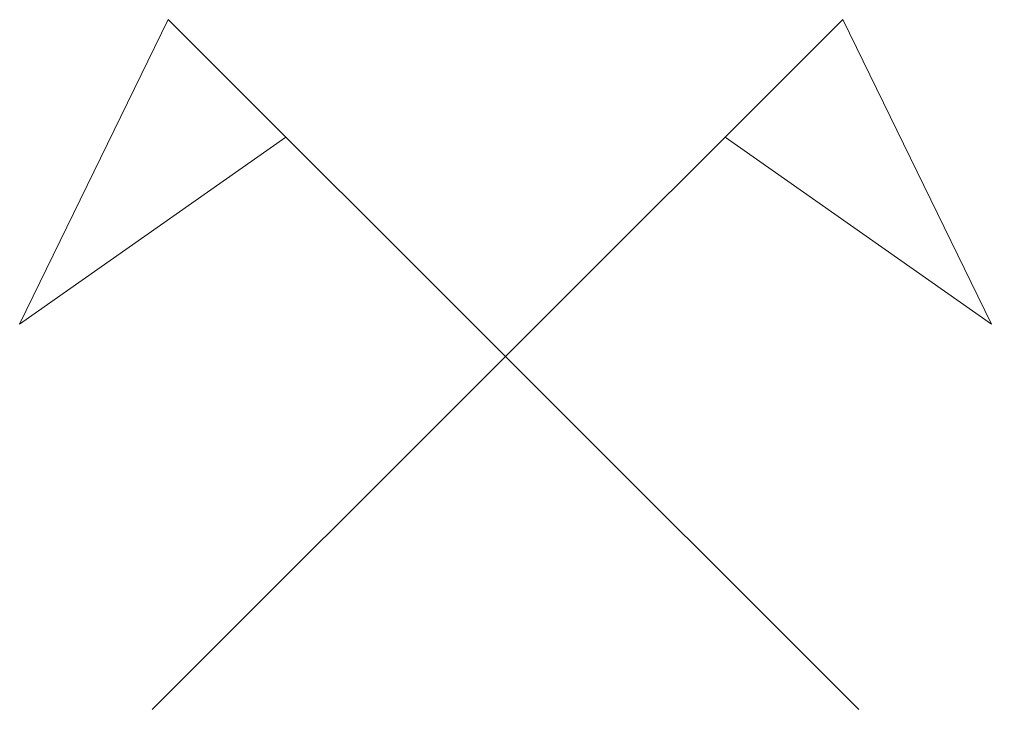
# Model space of a CAD drawing. Header units: metres. Extents: x -5.5 to 5.5, y -4 to 3.8.
import ezdxf

# ---------------------------------------------------------------- set-up
doc = ezdxf.new("R2010")
doc.units = ezdxf.units.M

msp = doc.modelspace()

# ---------------------------------------------------------------- linework, layer by layer
at = {"lineweight": 15, "flags": 128}
for points in [[(3.987, -3.987), (-3.805, 3.805), (-5.483, 0.366), (-2.477, 2.477)], [(-3.987, -3.987), (3.805, 3.805), (5.483, 0.366), (2.477, 2.477)]]:
    msp.add_lwpolyline(points, dxfattribs=at)

doc.saveas('drawing.dxf')
